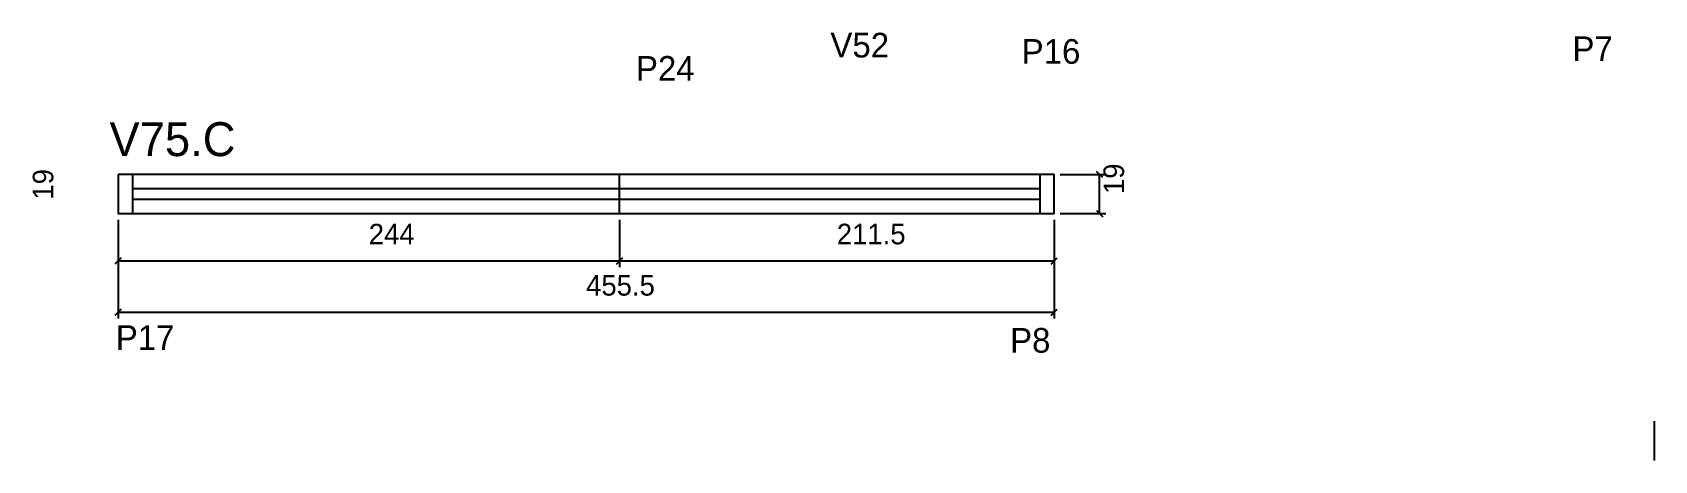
# Model space of a CAD drawing. Header units: metres. Extents: x 4621 to 5410, y -1337 to -1129.
import ezdxf

# ---------------------------------------------------------------- set-up
doc = ezdxf.new("R2010")
doc.units = ezdxf.units.M
for name, color, linetype in [('5', 7, 'Continuous'), ('COTA', 7, 'Continuous'), ('NOMENCLATURA', 7, 'Continuous'), ('Painéis', 7, 'Continuous'), ('SARR_2.2x7', 7, 'Continuous')]:
    doc.layers.add(name, color=color, linetype=linetype)

msp = doc.modelspace()

# ---------------------------------------------------------------- linework, layer by layer
at = {"layer": 'COTA', "color": 4, "lineweight": 25}
for p, q in [((5121.26, -1197.74), (5143.38, -1197.74)), ((5140.38, -1216.74), (5140.38, -1197.74)), ((4662.76, -1219.74), (4662.76, -1267.74)), ((5118.26, -1219.74), (5118.26, -1267.74)), ((5121.26, -1216.74), (5143.38, -1216.74)), ((4662.76, -1264.74), (5118.26, -1264.74)), ((5410.42, -1336.88), (5410.42, -1317.76))]:
    msp.add_line(p, q, dxfattribs=at)
at = {"layer": 'COTA', "color": 0, "lineweight": 25}
for p, q in [((5141.88, -1199.24), (5138.88, -1196.24)), ((5138.88, -1215.24), (5141.88, -1218.24)), ((4664.26, -1263.24), (4661.26, -1266.24)), ((5116.76, -1266.24), (5119.76, -1263.24))]:
    msp.add_line(p, q, dxfattribs=at)
at = {"layer": 'Painéis', "color": 200, "lineweight": 25}
msp.add_line((4906.76, -1216.74), (4906.76, -1197.74), dxfattribs=at)
at = {"layer": 'Painéis', "color": 4, "lineweight": 25}
for p, q in [((4662.76, -1219.74), (4662.76, -1242.78)), ((4906.76, -1219.74), (4906.76, -1242.78)), ((4906.76, -1219.74), (4906.76, -1242.78)), ((5118.26, -1219.74), (5118.26, -1242.78)), ((4662.76, -1239.78), (4906.76, -1239.78)), ((4906.76, -1239.78), (5118.26, -1239.78))]:
    msp.add_line(p, q, dxfattribs=at)
at = {"layer": 'Painéis', "color": 0, "lineweight": 25}
for p, q in [((4664.26, -1238.28), (4661.26, -1241.28)), ((4905.26, -1241.28), (4908.26, -1238.28)), ((4908.26, -1238.28), (4905.26, -1241.28)), ((5116.76, -1241.28), (5119.76, -1238.28))]:
    msp.add_line(p, q, dxfattribs=at)
at = {"layer": 'Painéis', "color": 200, "lineweight": 25}
msp.add_lwpolyline([(4662.76, -1197.74), (4662.76, -1216.74), (5118.26, -1216.74), (5118.26, -1197.74), (4662.76, -1197.74)], dxfattribs=at)
at = {"layer": 'SARR_2.2x7', "color": 40, "lineweight": 25}
for p, q in [((4669.76, -1197.74), (4669.76, -1216.74)), ((5111.26, -1197.74), (5111.26, -1216.74)), ((4906.76, -1204.74), (4669.76, -1204.74)), ((5111.26, -1204.74), (4906.76, -1204.74)), ((4669.76, -1209.74), (4906.76, -1209.74)), ((4906.76, -1209.74), (5111.26, -1209.74))]:
    msp.add_line(p, q, dxfattribs=at)

# ---------------------------------------------------------------- texts
at = {"layer": '5', "color": 5, "lineweight": 25}
for s, p in [('V52', (5009.39, -1140.78)), ('P16', (5102.47, -1143.85)), ('P7', (5370.47, -1142.53)), ('P24', (4914.77, -1152.09)), ('P17', (4661.65, -1283.05)), ('P8', (5096.82, -1284.39))]:
    msp.add_text(s, height=12, rotation=359.99996, dxfattribs=at).set_placement(p)
at = {"layer": 'COTA', "color": 240, "lineweight": 25}
for p in [(4631.26, -1209.94), (5152.29, -1207.24)]:
    msp.add_text('19', height=10, rotation=90, dxfattribs=at).set_placement(p)
msp.add_text('455.5', height=10, dxfattribs=at).set_placement((4890.51, -1256.63))
at = {"layer": 'NOMENCLATURA', "color": 7, "lineweight": 25}
msp.add_text('V75.C', height=16.5, dxfattribs=at).set_placement((4658.58, -1188.77))
at = {"layer": 'Painéis', "color": 240, "lineweight": 25}
for s, p in [('244', (4784.76, -1231.7)), ('211.5', (5012.51, -1231.67))]:
    msp.add_text(s, height=10, dxfattribs=at).set_placement(p)

doc.saveas('drawing.dxf')
